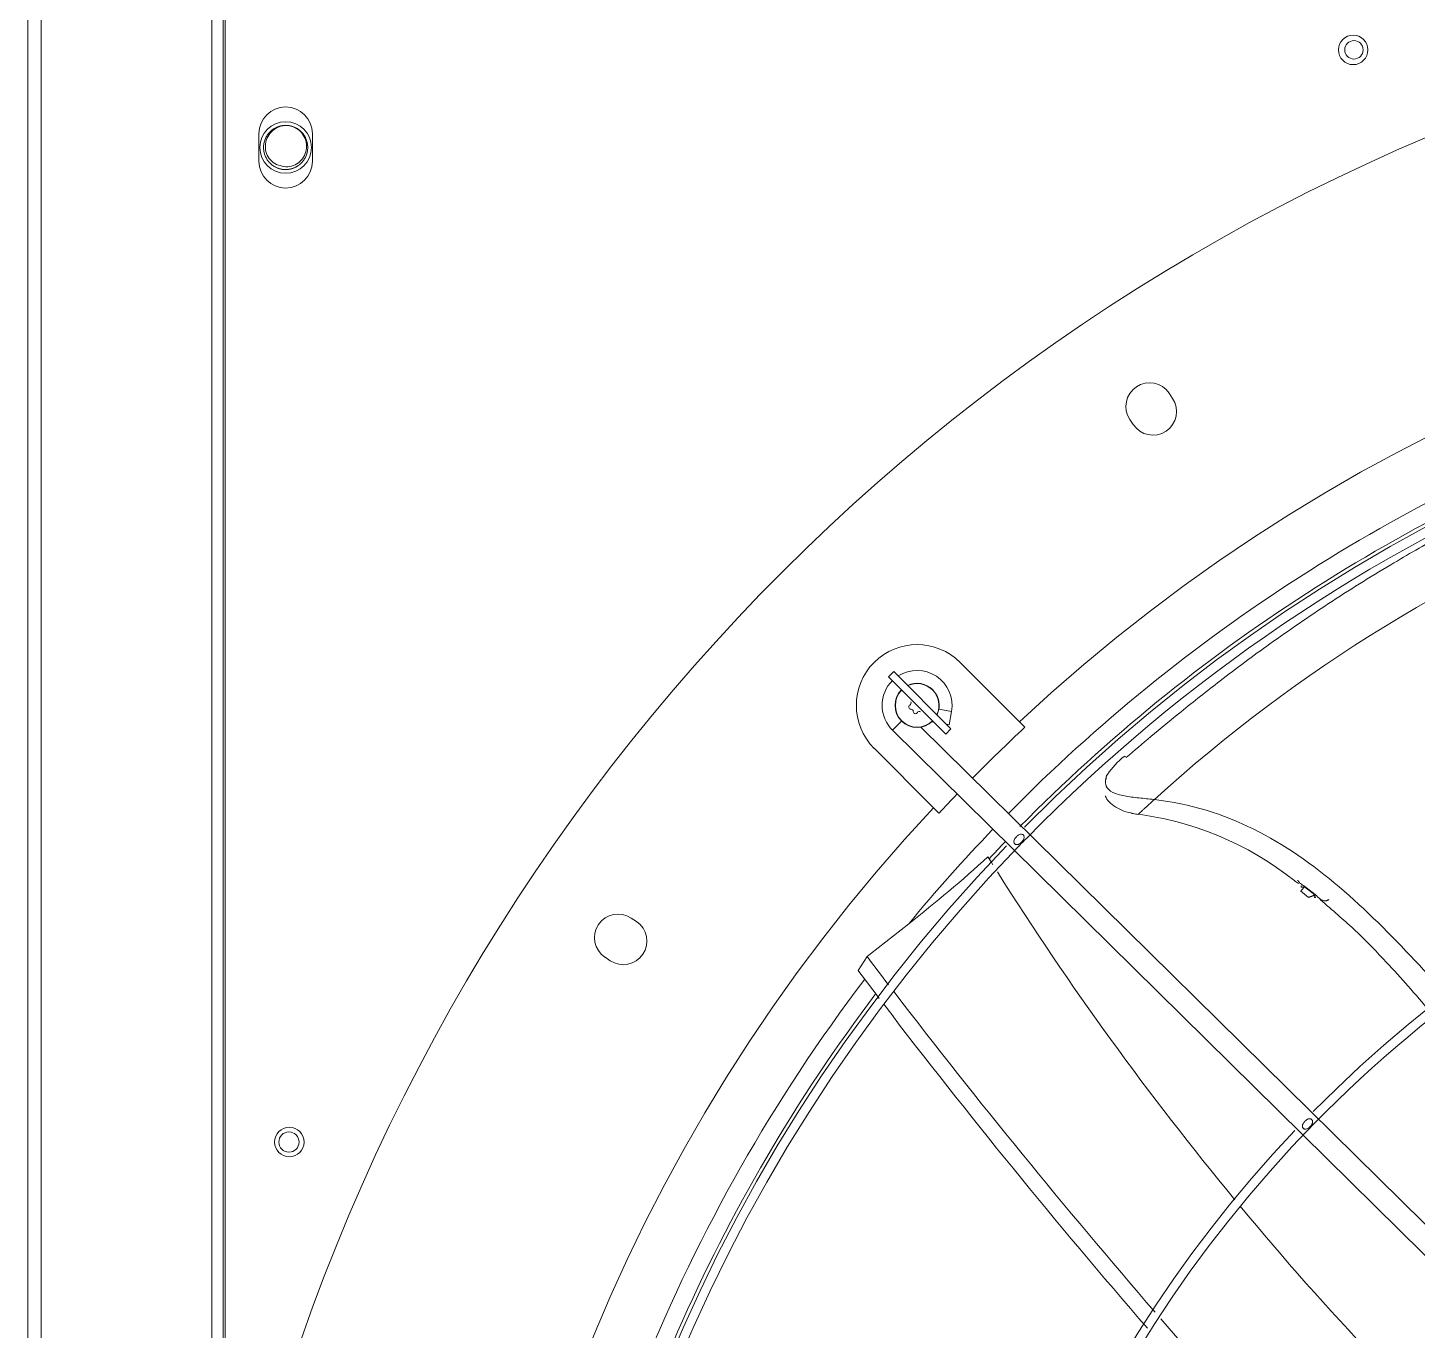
# Model space of a CAD drawing. Header units: millimetres. Extents: x 113490 to 142599, y -20467 to 115.
# Drawn here: x 122364.2 to 122741.5, y -11176.1 to -10822.5 of the extents above; entities that cross this region are included whole.
import ezdxf

# ---------------------------------------------------------------- set-up
doc = ezdxf.new("R2010")
doc.units = ezdxf.units.MM
doc.layers.add('DV3_0', color=7, linetype='Continuous')

msp = doc.modelspace()

# ---------------------------------------------------------------- linework, layer by layer
at = {"layer": 'DV3_0', "color": 7, "linetype": 'Continuous', "lineweight": 15}
for p, q in [((122364.24, -11939.49), (122364.24, -9709.49)), ((122414.24, -11847.85), (122414.24, -9857.26)), ((122417.24, -11847.85), (122417.24, -9857.26)), ((122426.99, -10851.24), (122426.99, -10858.74)), ((122441.49, -10858.74), (122441.49, -10851.24)), ((122675.02, -10923.11), (122674.08, -10921.7)), ((122663.44, -10928.81), (122664.38, -10930.23)), ((122633.46, -11010.88), (122617.35, -10994.77)), ((122599.32, -10997.24), (122597.91, -10998.66)), ((122613.46, -11014.22), (122597.91, -10998.66)), ((122599.32, -10997.24), (122614.88, -11012.8)), ((122614.4, -11011.7), (122615.04, -11008.09)), ((122599.01, -11013.2), (122941.44, -11350.87)), ((122945, -11345.95), (122606.7, -11012.35)), ((122609.72, -11010.88), (122610.21, -11010.96)), ((122613.46, -11014.22), (122614.88, -11012.8)), ((122613.64, -11011.57), (122614.4, -11011.7)), ((122634.96, -11012.37), (122633.46, -11010.88)), ((122594.02, -11018.1), (122610.13, -11034.22)), ((122610.13, -11034.22), (122611.62, -11035.71)), ((122708.18, -11054.09), (122709.19, -11054.77)), ((122710.95, -11055.64), (122710.85, -11055.74)), ((122713.74, -11057.77), (122710.95, -11055.64)), ((122709.8, -11056.75), (122711.97, -11058.61)), ((122715.13, -11059.16), (122716.43, -11060.31)), ((122529.47, -11065.13), (122528.06, -11064.19)), ((122603.39, -11065.73), (122593.04, -11073.89)), ((122520.95, -11074.83), (122522.36, -11075.78)), ((122592.11, -11074.65), (122589.66, -11078.43)), ((122593.04, -11073.89), (122592.11, -11074.65))]:
    msp.add_line(p, q, dxfattribs=at)
at = {"layer": 'DV3_0', "color": 7, "linetype": 'Continuous', "lineweight": 20}
for p, q in [((122367.84, -11939.49), (122367.84, -9709.49)), ((122417.84, -11862.07), (122417.84, -9845.59)), ((122601.47, -11010.71), (122599.01, -11013.2)), ((122611.59, -11007.48), (122615.04, -11008.09)), ((122713.64, -11057.89), (122710.85, -11055.74))]:
    msp.add_line(p, q, dxfattribs=at)
at = {"layer": 'DV3_0', "color": 7, "linetype": 'Continuous', "lineweight": 15}
for centre, radius in [((122724.07, -10828.5), 4), ((122724.28, -10828.48), 2.5), ((122434.24, -10854.99), 7), ((122435.24, -11124.99), 4), ((122435.15, -11124.99), 2.75)]:
    msp.add_circle(centre, radius, dxfattribs=at)
for centre, radius, start, end in [((122959.24, -11359.99), 551.5, 105.4775, 164.5225), ((122434.24, -10851.24), 7.25, 0, 180), ((122434.24, -10854.99), 6, 64.8963, 82.5227), ((122434.24, -10858.74), 7.25, 180, 0), ((122959.24, -11359.99), 477.5, 46.9802, 133.0198), ((122959.24, -11359.99), 456, 45.9967, 135.345), ((122959.24, -11359.99), 453.5, 90, 135.5593), ((122668.76, -10925.26), 6.4, 33.75, 213.75), ((122669.7, -10926.67), 6.4, 213.75, 33.75), ((122959.24, -11359.99), 457, 110.247, 135.4462), ((122605.68, -11006.44), 16.5, 45, 225), ((122605.68, -11006.44), 9.5, 350, 122.8178), ((122605.68, -11006.44), 9.5, 135, 225.4011), ((122605.68, -11006.44), 6, 135, 315), ((122605.68, -11006.44), 5.91, 135, 315), ((122605.68, -11006.44), 6, 334.4712, 115.5288), ((122605.68, -11006.44), 5.91, 334.7712, 115.2288), ((122604.01, -11006.88), 0.6, 118.8618, 271.1382), ((122603.43, -11005.83), 0.6, 298.8788, 31.1212), ((122604.04, -11008.08), 0.6, 358.8788, 91.1212), ((122605.24, -11008.11), 0.6, 178.8617, 331.1383), ((122606.29, -11008.69), 0.6, 58.8788, 151.1212), ((122959.24, -11359.99), 475.39, 133.011, 135.4011), ((122959.24, -11359.99), 346, 46.4603, 135.3186), ((122959.24, -11359.99), 343.5, 90, 135.6595), ((122673.87, -11035.97), 19.7, 127.2844, 146.8694), ((122660.55, -11027.16), 3.73, 148.8324, 198.5323), ((122657.99, -11026.01), 1.01, 129.0108, 207.7636), ((122657.16, -11025.11), 0.229, 329.2787, 337.2497), ((122959.24, -11359.99), 475.39, 136.1242, 136.989), ((122659.36, -11123.82), 92.44, 83.3264, 83.4691), ((122959.24, -11359.99), 477.5, 136.9802, 223.0198), ((122654.35, -11121.56), 86.32, 51.4172, 83.6329), ((122959.24, -11359.99), 456, 136.2282, 225.3442), ((122959.24, -11359.99), 457, 136.1594, 136.9627), ((122959.24, -11359.99), 453.5, 135.9166, 135.9912), ((122959.24, -11359.99), 453.5, 135.5593, 135.9166), ((122959.24, -11359.99), 453.5, 135.9912, 225.5589), ((122351.76, -10745.29), 407.44, 308.1421, 312.0989), ((123364.63, -10585.4), 872.25, 211.99842, 212.16586), ((123364.63, -10585.4), 872.25, 212.31442, 219.53683), ((122709.29, -11054.41), 5.58, 321.387, 322.944), ((122524.5, -11069.51), 6.4, 56.25, 236.25), ((122525.92, -11070.45), 6.4, 236.25, 56.25), ((124123.48, -9914.21), 1921.39, 217.15391, 217.44204), ((124059.25, -9969.73), 1840.9, 217.03202, 217.32877), ((122959.24, -11359.99), 457, 142.9574, 169.7123), ((124123.48, -9914.21), 1921.39, 217.51308, 220.85897), ((124059.25, -9969.73), 1840.9, 217.39011, 220.92007), ((122959.24, -11359.99), 343.5, 135.6595, 225.6229), ((122959.24, -11359.99), 346, 136.506, 225.3203), ((123364.63, -10585.4), 872.25, 219.6863, 226.90224), ((124123.48, -9914.21), 1921.39, 220.9289, 224.29797)]:
    msp.add_arc(centre, radius, start, end, dxfattribs=at)
at = {"layer": 'DV3_0', "color": 7, "linetype": 'Continuous', "lineweight": 20}
for centre, radius, start, end in [((122959.24, -11359.99), 461.75, 110.0855, 135.4011), ((122952.75, -11343.28), 420.46, 110.8294, 132.2399), ((122959.24, -11359.99), 461.75, 136.1456, 140.4114), ((122959.24, -11359.99), 461.75, 142.7915, 173.1384)]:
    msp.add_arc(centre, radius, start, end, dxfattribs=at)
at = {"layer": 'DV3_0', "color": 7, "linetype": 'Continuous', "lineweight": 15}
msp.add_rational_spline([(122439.78, -10852.69), (122438.45, -10849.49), (122435.02, -10849.04), (122431.58, -10848.59), (122429.48, -10851.34), (122427.37, -10854.09), (122428.7, -10857.29), (122430.02, -10860.49), (122433.46, -10860.94), (122436.89, -10861.39), (122439, -10858.64), (122441.11, -10855.89), (122439.78, -10852.69), (122438.45, -10849.49), (122435.02, -10849.04), (122431.58, -10848.59), (122429.48, -10851.34), (122427.37, -10854.09), (122428.7, -10857.29), (122430.02, -10860.49), (122433.46, -10860.94), (122436.89, -10861.39), (122439, -10858.64), (122441.11, -10855.89), (122439.78, -10852.69), (122438.89, -10850.54), (122436.78, -10849.56)], [1, 0.866025403784, 1, 0.866025403784, 1, 0.866025403784, 1, 0.866025403784, 1, 0.866025403784, 1, 0.866025403784, 1, 0.866025403784, 1, 0.866025403784, 1, 0.866025403784, 1, 0.866025403784, 1, 0.866025403784, 1, 0.866025403784, 1, 0.90591222949, 0.943976505854], degree=2, knots=[0.94372108, 0.94372108, 0.94372108, 0.9481517, 0.9481517, 0.95258231, 0.95258231, 0.95701293, 0.95701293, 0.96144354, 0.96144354, 0.96587416, 0.96587416, 0.97030477, 0.97030477, 0.97473539, 0.97473539, 0.979166, 0.979166, 0.98359662, 0.98359662, 0.98802723, 0.98802723, 0.99245785, 0.99245785, 0.99688846, 0.99688846, 1, 1, 1], dxfattribs=at)
for points, knots in [([(122432.78, -10859.91), (122431.41, -10859.59), (122430.22, -10858.71), (122428.79, -10856.34), (122428.56, -10854.87), (122429.14, -10852.17), (122429.96, -10850.94), (122432.21, -10849.31), (122433.63, -10848.92), (122435.02, -10849.04)], [0, 0, 0, 0, 0.25, 0.25, 0.5, 0.5, 0.75, 0.75, 1, 1, 1, 1]), ([(122436.78, -10849.56), (122438.02, -10850.21), (122438.99, -10851.3), (122440.03, -10853.89), (122440.05, -10855.36), (122439.07, -10857.97), (122438.08, -10859.08), (122435.59, -10860.28), (122434.1, -10860.39), (122432.78, -10859.91)], [0, 0, 0, 0, 0.25, 0.25, 0.5, 0.5, 0.75, 0.75, 1, 1, 1, 1]), ([(122801.78, -10936.09), (122800.08, -10936.72), (122795.94, -10938.29), (122787.09, -10941.8), (122777.51, -10945.84), (122766.93, -10950.71), (122757.76, -10955.23), (122746.69, -10961.07), (122733.07, -10968.83), (122717.47, -10978.59), (122702.01, -10989.22), (122688.71, -10999.12), (122677.99, -11007.61), (122669.56, -11014.53), (122664.69, -11018.69), (122662.48, -11020.58)], [0.2372655, 0.2372655, 0.2372655, 0.2372655, 0.2629324, 0.3003611, 0.375216, 0.4179257, 0.4668403, 0.518544, 0.5907456, 0.6811722, 0.7688048, 0.8461038, 0.908484, 0.9586231, 1, 1, 1, 1]), ([(122609.91, -11010.66), (122609.93, -11010.68), (122609.98, -11010.73), (122610.08, -11010.83), (122610.17, -11010.92), (122610.21, -11010.96)], [0.93699996, 0.93699996, 0.93699996, 0.93699996, 0.94570082, 0.97250001, 1, 1, 1, 1]), ([(122657.01, -11028.34), (122657.31, -11029.06), (122657.93, -11029.62), (122659.64, -11030.5), (122660.74, -11030.81), (122663.19, -11031.27), (122664.54, -11031.43), (122667.25, -11031.71), (122668.62, -11031.83), (122669.87, -11031.98)], [0, 0, 0, 0, 0.25, 0.25, 0.5, 0.5, 0.75, 0.75, 1, 1, 1, 1]), ([(122656.76, -11030.98), (122656.9, -11031.31), (122657.25, -11032.13), (122658.59, -11033.43), (122661.32, -11035.19), (122663.84, -11035.71), (122665.79, -11036.07)], [0, 0, 0, 0, 0.112555, 0.329721, 0.555034, 1, 1, 1, 1]), ([(122665.71, -11036.05), (122665.71, -11036.04), (122665.77, -11035.98), (122665.97, -11035.78), (122666.35, -11035.43), (122666.76, -11035.05), (122667.31, -11034.53), (122668.01, -11033.9), (122668.9, -11033.09), (122669.66, -11032.4), (122670.1, -11032)], [0.4374993, 0.4374993, 0.4374993, 0.4374993, 0.4998211, 0.6248762, 0.6874038, 0.7499314, 0.812459, 0.8749866, 0.9375141, 0.9999949, 0.9999949, 0.9999949, 0.9999949]), ([(122749.91, -11085.59), (122746.95, -11082.28), (122743.94, -11079.01), (122734.29, -11068.77), (122727.49, -11061.88), (122713.03, -11049.58), (122705.36, -11044.17), (122688.77, -11035.95), (122679.85, -11033.12), (122670.1, -11032)], [0.5671555, 0.5671555, 0.5671555, 0.5671555, 0.625, 0.625, 0.75, 0.75, 0.875, 0.875, 1, 1, 1, 1]), ([(122632.18, -11044.03), (122632.14, -11043.98), (122632.06, -11043.89), (122631.95, -11043.65), (122631.91, -11043.25), (122632.09, -11042.82), (122632.35, -11042.43), (122632.63, -11042.12), (122632.93, -11041.84), (122633.31, -11041.57), (122633.73, -11041.39), (122634.12, -11041.42), (122634.36, -11041.53), (122634.45, -11041.61), (122634.5, -11041.65)], [0, 0, 0, 0, 0.040441, 0.08184, 0.180502, 0.319168, 0.407275, 0.502441, 0.597059, 0.684342, 0.821198, 0.918588, 0.959713, 1, 1, 1, 1]), ([(122634.5, -11041.65), (122634.54, -11041.69), (122634.62, -11041.78), (122634.73, -11042.02), (122634.77, -11042.42), (122634.59, -11042.85), (122634.33, -11043.24), (122634.05, -11043.55), (122633.75, -11043.83), (122633.37, -11044.1), (122632.95, -11044.28), (122632.56, -11044.26), (122632.32, -11044.14), (122632.23, -11044.07), (122632.18, -11044.03)], [0, 0, 0, 0, 0.040419, 0.081737, 0.180004, 0.318741, 0.407079, 0.502384, 0.597672, 0.685216, 0.821732, 0.918627, 0.959704, 1, 1, 1, 1]), ([(122710.95, -11055.63), (122710.89, -11055.59), (122710.74, -11055.49), (122710.42, -11055.28), (122710.02, -11055.02), (122709.52, -11054.62), (122709.18, -11054.25), (122709.05, -11053.95), (122709.03, -11053.9)], [0, 0, 0, 0, 0.0427487, 0.1089556, 0.23488, 0.3499859, 0.5247423, 0.5619881, 0.5619881, 0.5619881, 0.5619881]), ([(122710.85, -11055.74), (122710.83, -11055.74), (122710.8, -11055.72), (122710.74, -11055.73), (122710.67, -11055.73), (122710.58, -11055.75), (122710.47, -11055.77), (122710.3, -11055.79), (122710.13, -11055.8), (122709.96, -11055.75), (122709.85, -11055.62), (122709.99, -11055.48), (122710.06, -11055.41)], [0, 0, 0, 0, 0.012044, 0.035772, 0.072016, 0.120628, 0.180709, 0.274151, 0.441021, 0.561352, 0.790208, 1, 1, 1, 1]), ([(122710.85, -11055.74), (122710.8, -11055.79), (122710.72, -11055.87), (122710.61, -11055.99), (122710.5, -11056.1), (122710.4, -11056.2), (122710.31, -11056.3), (122710.23, -11056.39), (122710.16, -11056.47), (122710.1, -11056.55), (122710.05, -11056.61), (122710, -11056.67), (122709.97, -11056.72), (122709.94, -11056.76), (122709.93, -11056.8), (122709.92, -11056.82), (122709.92, -11056.84), (122709.93, -11056.85), (122709.93, -11056.85)], [0, 0, 0, 0, 0.031475, 0.0625958, 0.0933628, 0.1237773, 0.1538417, 0.1835592, 0.2129345, 0.2419735, 0.2706833, 0.2990728, 0.3271542, 0.3549404, 0.3824438, 0.4096765, 0.4366503, 0.4569653, 0.4569653, 0.4569653, 0.4569653]), ([(122713.64, -11057.89), (122713.58, -11057.92), (122713.46, -11057.98), (122713.28, -11058.07), (122713.1, -11058.15), (122712.94, -11058.23), (122712.78, -11058.29), (122712.62, -11058.35), (122712.48, -11058.4), (122712.34, -11058.45), (122712.22, -11058.48), (122712.11, -11058.5), (122712.01, -11058.51), (122711.92, -11058.5), (122711.85, -11058.48), (122711.79, -11058.45), (122711.76, -11058.42), (122711.75, -11058.4)], [0, 0, 0, 0, 0.0314072, 0.063257, 0.0955249, 0.1281906, 0.1612384, 0.1946578, 0.2284443, 0.2625995, 0.2971318, 0.332057, 0.3673985, 0.4031877, 0.4394642, 0.4762758, 0.5136785, 0.5136785, 0.5136785, 0.5136785]), ([(122713.88, -11058.46), (122713.84, -11058.51), (122713.78, -11058.59), (122713.66, -11058.67), (122713.6, -11058.64), (122713.6, -11058.5), (122713.63, -11058.33), (122713.68, -11058.16), (122713.71, -11058.02), (122713.71, -11057.95), (122713.67, -11057.9), (122713.65, -11057.89), (122713.64, -11057.89)], [0, 0, 0, 0, 0.127334, 0.220789, 0.468502, 0.604215, 0.74663, 0.891503, 0.957481, 0.981971, 0.990853, 1, 1, 1, 1]), ([(122717.46, -11059.15), (122717.42, -11059.18), (122717.34, -11059.23), (122717.22, -11059.31), (122717.11, -11059.37), (122716.99, -11059.42), (122716.88, -11059.46), (122716.78, -11059.49), (122716.62, -11059.52), (122716.4, -11059.54), (122716.07, -11059.5), (122715.68, -11059.37), (122715.2, -11059.09), (122714.8, -11058.78), (122714.5, -11058.49), (122714.29, -11058.29), (122714.13, -11058.12), (122714, -11058), (122713.93, -11057.93), (122713.87, -11057.87), (122713.8, -11057.82), (122713.76, -11057.78), (122713.74, -11057.77)], [0, 0, 0, 0, 0.032342, 0.063135, 0.092386, 0.120131, 0.146436, 0.171383, 0.195073, 0.258132, 0.321275, 0.421155, 0.547116, 0.703173, 0.766665, 0.832575, 0.904454, 0.924849, 0.944576, 0.964005, 0.982714, 1, 1, 1, 1]), ([(122716.43, -11060.31), (122719.7, -11063.12), (122725.11, -11067.77), (122732.58, -11075.57), (122739.1, -11082.72), (122742.97, -11087.24), (122744.92, -11089.59)], [0, 0, 0, 0, 0.0665262, 0.1303545, 0.1795293, 0.2312581, 0.2312581, 0.2312581, 0.2312581]), ([(122710.51, -11121.27), (122710.47, -11121.22), (122710.39, -11121.13), (122710.28, -11120.89), (122710.24, -11120.49), (122710.42, -11120.06), (122710.68, -11119.67), (122710.95, -11119.36), (122711.26, -11119.08), (122711.63, -11118.81), (122712.05, -11118.62), (122712.45, -11118.65), (122712.69, -11118.77), (122712.78, -11118.85), (122712.82, -11118.88)], [0, 0, 0, 0, 0.040471, 0.081926, 0.180876, 0.319892, 0.408079, 0.503208, 0.597701, 0.68481, 0.821378, 0.918632, 0.959731, 1, 1, 1, 1]), ([(122712.82, -11118.88), (122712.86, -11118.93), (122712.94, -11119.02), (122713.06, -11119.26), (122713.1, -11119.66), (122712.92, -11120.09), (122712.65, -11120.48), (122712.38, -11120.79), (122712.07, -11121.07), (122711.7, -11121.34), (122711.28, -11121.52), (122710.89, -11121.5), (122710.65, -11121.39), (122710.56, -11121.31), (122710.51, -11121.27)], [0, 0, 0, 0, 0.040443, 0.081793, 0.180216, 0.319289, 0.407802, 0.503208, 0.598506, 0.68594, 0.822069, 0.918689, 0.959722, 1, 1, 1, 1])]:
    msp.add_open_spline(points, degree=3, knots=knots, dxfattribs=at)
at = {"layer": 'DV3_0', "color": 7, "linetype": 'Continuous', "lineweight": 20}
msp.add_open_spline([(122661.94, -11020.29), (122661.97, -11020.24), (122662.05, -11020.23), (122662.26, -11020.34), (122662.39, -11020.45), (122662.48, -11020.58)], degree=3, knots=[0, 0, 0, 0, 0.5, 0.5, 1, 1, 1, 1], dxfattribs=at)

doc.saveas('drawing.dxf')
